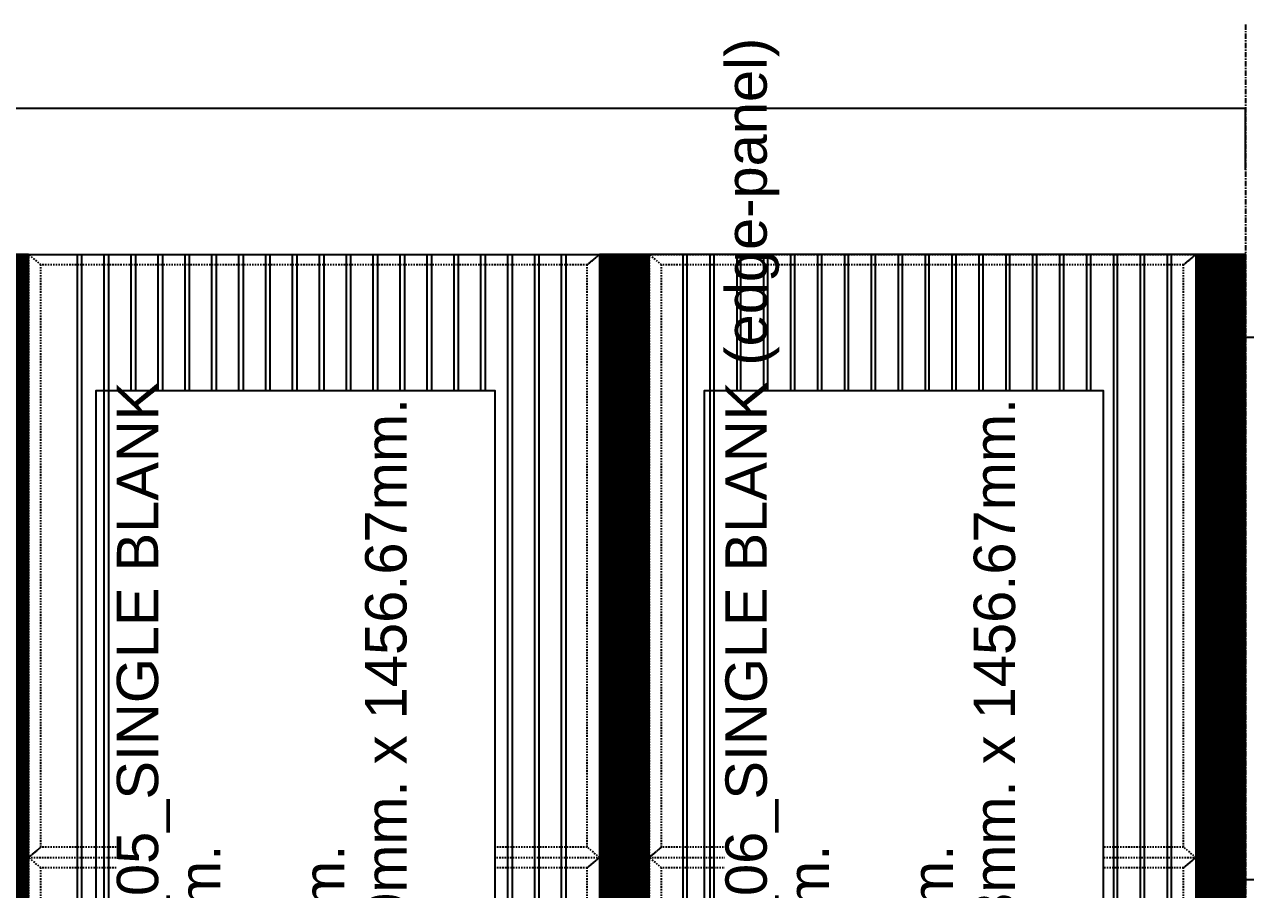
# Model space of a CAD drawing. Header units: millimetres. Extents: x 663313 to 1226001, y 1431724 to 1620898.
# Drawn here: x 902598 to 905549, y 1516121 to 1518211 of the extents above; entities that cross this region are included whole.
import ezdxf

# ---------------------------------------------------------------- set-up
doc = ezdxf.new("R2010")
doc.units = ezdxf.units.MM
doc.set_wipeout_variables(frame=1)
for name, pattern in [('CENTER', [50.8, 31.75, -6.35, 6.35, -6.35]), ('Grid Line', [22.225, 12.7, -3.175, 3.175, -3.175]), ('HIDDEN', [0.375, 0.25, -0.125]), ('TA_GL_000.70000', [1.925, 0.7, -0.175, 0.175, -0.175, 0.7]), ('TA_HL_001.00000', [6.5, 3.55, -2.95]), ('XKITLINE00', [0])]:
    doc.linetypes.add(name, pattern=pattern)
for name, color, linetype, plot in [('000 - 0_HIDE_OBJ_FRAMING_DEF_SUB', 7, 'Continuous', False), ('000_AREA_ASPG_AREA_HATCH_', 7, 'Continuous', False), ('000_AREA_ASPG_AREA_MAIN_COLOR_1', 7, 'Continuous', False)]:
    doc.layers.add(name, color=color, linetype=linetype, plot=plot)
for name, color, linetype in [('000 - 0_SYM_DWG_GRIDLINE_MAIN_COLOR_251', 7, 'Continuous'), ('000 - ESTIMATE_ASPG_MAIN_COLOR_6', 7, 'Continuous'), ('000 - ESTIMATE_ASPG_TEXT_COLOR_1', 7, 'Continuous'), ('000 - ESTIMATE_ASPG_WIPEOUT_', 7, 'Continuous'), ('000 - GRID', 7, 'CENTER'), ('010 - ASPG_EXTR_MAIN_COLOR_2', 7, 'Continuous'), ('010 - ASPG_EXTR_WIPEOUT_', 7, 'Continuous'), ('010 - ASPG_FRAMING_MAIN_COLOR_1', 7, 'Continuous'), ('010 - ASPG_FRAMING_SUB_COLOR_2', 7, 'Continuous'), ('DIM', 7, 'Continuous')]:
    doc.layers.add(name, color=color, linetype=linetype)
for name, color, linetype, lineweight in [('A-FLOR-E', 7, 'Continuous', 9), ('A-GENM', 7, 'Continuous', 9), ('Part', 7, 'Continuous', 0)]:
    doc.layers.add(name, color=color, linetype=linetype, lineweight=lineweight)
doc.styles.add('_Arial', font='arial.ttf')
doc.styles.add('Arial', font='arial.ttf')
doc.styles.add('TA', font='', dxfattribs={"height": 4.5})
doc.styles.get('TA').set_extended_font_data('Cordia New')
doc.dimstyles.new('Dim - 40 - Cen', dxfattribs={"dimscale": 0.04, "dimtxt": 3, "dimasz": 1, "dimexe": 0, "dimexo": 2.5, "dimgap": 1.5, "dimtad": 1, "dimdec": 0, "dimlfac": 1000, "dimzin": 1, "dimdsep": 46, "dimtxsty": 'Arial', "dimblk": 'CEN1', "dimcen": 0.09, "dimclrd": 7, "dimclre": 7, "dimclrt": 7, "dimadec": 0, "dimazin": 0, "dimtfac": 1, "dimtdec": 0, "dimtix": 1, "dimtofl": 0, "dimtmove": 2, "dimatfit": 3, "dimfxl": 1, "dimtfill": 1, "dimtfillclr": 256, "dimtolj": 1, "dimtzin": 0, "dimarcsym": 0})

# ---------------------------------------------------------------- blocks, each defined once
blk = doc.blocks.new('GM_Louver Grill Vertical Z1 - Z Profile-18225337-ENT 4 ELE-4 sheet')
at = {"layer": 'A-GENM', "color": 7}
blk.add_line((131839.2, 105680), (131839.2, 110050), dxfattribs=at)
blk = doc.blocks.new('4')
at = {"layer": 'DIM', "color": 7}
for p, q in [((133213.9, 105680), (133213.9, 110050)), ((134614.2, 110050), (134614.2, 105680)), ((134714.2, 110050), (134714.2, 105680)), ((136114.5, 105680), (136114.5, 110050)), ((133213.9, 110000), (134614.2, 110000)), ((136114.5, 110000), (134714.2, 110000))]:
    blk.add_line(p, q, dxfattribs=at)
for points in [[(133163.9, 110050), (134664.2, 110050), (134664.2, 105680), (133163.9, 105680)], [(136164.5, 110050), (134664.2, 110050), (134664.2, 105680), (136164.5, 105680)]]:
    blk.add_lwpolyline(points, close=True, dxfattribs=at)
at = {"layer": 'A-GENM', "color": 7}
for p in [(1425, 0), (1500, 0), (1575, 0), (1650, 0), (1725, 0), (1800, 0), (1875, 0), (1950, 0), (2025, 0), (2100, 0), (2175, 0), (2250, 0), (2325, 0), (2400, 0), (2475, 0), (2550, 0), (2625, 0), (2700, 0), (2925, 0), (3000, 0), (3075, 0), (3150, 0), (3225, 0), (3300, 0), (3375, 0), (3450, 0), (3525, 0), (3600, 0), (3675, 0), (3750, 0), (3825, 0), (3900, 0), (3975, 0), (4050, 0), (4125, 0), (4200, 0)]:
    blk.add_blockref('GM_Louver Grill Vertical Z1 - Z Profile-18225337-ENT 4 ELE-4 sheet', p, dxfattribs=at)
blk = doc.blocks.new('CEN1')
at = {"color": 7}
for p, q in [((1.5, 0), (-1.5, 0)), ((0, 1.5), (0, -1.5))]:
    blk.add_line(p, q, dxfattribs=at)
blk.add_circle((0, 0), 0.75, dxfattribs=at)
blk = doc.blocks.new('*D3598')
at = {"layer": '000 - 0_HIDE_OBJ_FRAMING_DEF_SUB', "color": 7, "lineweight": -2, "transparency": 16777216}
for p, q in [((1595, 110281.8), (1595, 110403.7)), ((1595, 110403.7), (4595, 110403.7)), ((4595, 110254.2), (4595, 110403.7))]:
    blk.add_line(p, q, dxfattribs=at)
at = {"layer": 'Defpoints', "color": 7, "transparency": 16777216}
for p in [(4595, 110403.7), (1595, 110281.7), (4595, 110254.1)]:
    blk.add_point(p, dxfattribs=at)
at = {"layer": '000 - 0_HIDE_OBJ_FRAMING_DEF_SUB', "color": 7, "lineweight": -2, "transparency": 16777216, "xscale": 0.04, "yscale": 0.04, "zscale": 0.04, "rotation": 180}
blk.add_blockref('CEN1', (1595, 110403.7), dxfattribs=at)
at = {"layer": '000 - 0_HIDE_OBJ_FRAMING_DEF_SUB', "color": 7, "lineweight": -2, "transparency": 16777216, "xscale": 0.04, "yscale": 0.04, "zscale": 0.04}
blk.add_blockref('CEN1', (4595, 110403.7), dxfattribs=at)
at = {"layer": '000 - 0_HIDE_OBJ_FRAMING_DEF_SUB', "color": 7, "transparency": 16777216, "insert": (3095, 110403.8), "char_height": 0.12, "attachment_point": 5, "style": 'Arial', "bg_fill": 3, "box_fill_scale": 1.1, "bg_fill_color": 256, "bg_fill_true_color": 13158600, "bg_fill_transparency": 0}
blk.add_mtext('\\A1;3000000', dxfattribs=at)
blk = doc.blocks.new('*U4820')
at = {"layer": '000 - 0_SYM_DWG_GRIDLINE_MAIN_COLOR_251', "color": 7, "linetype": 'ByBlock', "ltscale": 5}
blk.add_line((155.4, 0), (-509, 0), dxfattribs=at)
at = {"color": 7, "style": 'TA', "flags": 1}
blk.add_attdef('LOCATION', (6, -6), '', height=4.5, rotation=270, dxfattribs=at)
blk = doc.blocks.new('W-1-PP18-ST_ENT4_REV00_20260531-234008_ELEVATION_4_DIMS')
at = {"layer": '000 - GRID', "color": 7, "linetype": 'TA_GL_000.70000', "xscale": 50.00000000000043, "yscale": 50.00000000000043, "zscale": 50.00000000000043, "rotation": 180}
for p in [(0, 109850), (0, 108540)]:
    blk.add_blockref('*U4820', p, dxfattribs=at)
blk = doc.blocks.new('*U4746')
at = {"color": 7}
blk.add_wipeout([(50, 0), (1450, 0), (1450, 4370), (50, 4370)], dxfattribs=at).dxf.layer = '010 - ASPG_EXTR_WIPEOUT_'
at = {"layer": '010 - ASPG_EXTR_MAIN_COLOR_2', "color": 7}
for points in [[(141.5, 0), (151.7, 0), (151.7, 4370), (141.5, 4370)], [(206.5, 0), (216.7, 0), (216.7, 4370), (206.5, 4370)], [(271.5, 0), (281.7, 0), (281.7, 4370), (271.5, 4370)], [(336.5, 0), (346.7, 0), (346.7, 4370), (336.5, 4370)], [(401.5, 0), (411.7, 0), (411.7, 4370), (401.5, 4370)], [(466.5, 0), (476.7, 0), (476.7, 4370), (466.5, 4370)], [(531.5, 0), (541.7, 0), (541.7, 4370), (531.5, 4370)], [(596.5, 0), (606.7, 0), (606.7, 4370), (596.5, 4370)], [(661.5, 0), (671.7, 0), (671.7, 4370), (661.5, 4370)], [(726.5, 0), (736.7, 0), (736.7, 4370), (726.5, 4370)], [(791.5, 0), (801.7, 0), (801.7, 4370), (791.5, 4370)], [(856.5, 0), (866.7, 0), (866.7, 4370), (856.5, 4370)], [(921.5, 0), (931.7, 0), (931.7, 4370), (921.5, 4370)], [(986.5, 0), (996.7, 0), (996.7, 4370), (986.5, 4370)], [(1051.5, 0), (1061.7, 0), (1061.7, 4370), (1051.5, 4370)], [(1116.5, 0), (1126.7, 0), (1126.7, 4370), (1116.5, 4370)], [(1181.5, 0), (1191.7, 0), (1191.7, 4370), (1181.5, 4370)], [(1246.5, 0), (1256.7, 0), (1256.7, 4370), (1246.5, 4370)], [(1311.5, 0), (1321.7, 0), (1321.7, 4370), (1311.5, 4370)]]:
    blk.add_lwpolyline(points, close=True, dxfattribs=at)
at = {"layer": '010 - ASPG_FRAMING_SUB_COLOR_2', "color": 7}
blk.add_lwpolyline([(50, 0), (1450, 0), (1450, 4370), (50, 4370)], close=True, dxfattribs=at)
at = {"color": 7}
for points in [[(-50, 0), (50, 0), (50, 4370), (-50, 4370)], [(1450, 0), (1550, 0), (1550, 4370), (1450, 4370)]]:
    blk.add_wipeout(points, dxfattribs=at).dxf.layer = '010 - ASPG_EXTR_WIPEOUT_'
at = {"layer": '010 - ASPG_FRAMING_MAIN_COLOR_1', "color": 7}
for points in [[(-50, 0), (-40, 0), (-40, 4370), (-50, 4370)], [(40, 0), (50, 0), (50, 4370), (40, 4370)], [(1450, 0), (1460, 0), (1460, 4370), (1450, 4370)], [(1540, 0), (1550, 0), (1550, 4370), (1540, 4370)]]:
    blk.add_lwpolyline(points, close=True, dxfattribs=at)
at = {"layer": '010 - ASPG_FRAMING_SUB_COLOR_2', "color": 7}
for points in [[(-50, 0), (50, 0), (50, 4370), (-50, 4370)], [(1450, 0), (1550, 0), (1550, 4370), (1450, 4370)]]:
    blk.add_lwpolyline(points, close=True, dxfattribs=at)
blk = doc.blocks.new('*U4745')
at = {"color": 7}
blk.add_wipeout([(50, 0), (1391, 0), (1391, 4370), (50, 4370)], dxfattribs=at).dxf.layer = '010 - ASPG_EXTR_WIPEOUT_'
at = {"layer": '010 - ASPG_EXTR_MAIN_COLOR_2', "color": 7}
for points in [[(141.5, 0), (151.7, 0), (151.7, 4370), (141.5, 4370)], [(206.5, 0), (216.7, 0), (216.7, 4370), (206.5, 4370)], [(271.5, 0), (281.7, 0), (281.7, 4370), (271.5, 4370)], [(336.5, 0), (346.7, 0), (346.7, 4370), (336.5, 4370)], [(401.5, 0), (411.7, 0), (411.7, 4370), (401.5, 4370)], [(466.5, 0), (476.7, 0), (476.7, 4370), (466.5, 4370)], [(531.5, 0), (541.7, 0), (541.7, 4370), (531.5, 4370)], [(596.5, 0), (606.7, 0), (606.7, 4370), (596.5, 4370)], [(661.5, 0), (671.7, 0), (671.7, 4370), (661.5, 4370)], [(726.5, 0), (736.7, 0), (736.7, 4370), (726.5, 4370)], [(791.5, 0), (801.7, 0), (801.7, 4370), (791.5, 4370)], [(856.5, 0), (866.7, 0), (866.7, 4370), (856.5, 4370)], [(921.5, 0), (931.7, 0), (931.7, 4370), (921.5, 4370)], [(986.5, 0), (996.7, 0), (996.7, 4370), (986.5, 4370)], [(1051.5, 0), (1061.7, 0), (1061.7, 4370), (1051.5, 4370)], [(1116.5, 0), (1126.7, 0), (1126.7, 4370), (1116.5, 4370)], [(1181.5, 0), (1191.7, 0), (1191.7, 4370), (1181.5, 4370)], [(1246.5, 0), (1256.7, 0), (1256.7, 4370), (1246.5, 4370)], [(1311.5, 0), (1321.7, 0), (1321.7, 4370), (1311.5, 4370)]]:
    blk.add_lwpolyline(points, close=True, dxfattribs=at)
at = {"layer": '010 - ASPG_FRAMING_SUB_COLOR_2', "color": 7}
blk.add_lwpolyline([(50, 0), (1391, 0), (1391, 4370), (50, 4370)], close=True, dxfattribs=at)
at = {"color": 7}
for points in [[(-50, 0), (50, 0), (50, 4370), (-50, 4370)], [(1391, 0), (1491, 0), (1491, 4370), (1391, 4370)]]:
    blk.add_wipeout(points, dxfattribs=at).dxf.layer = '010 - ASPG_EXTR_WIPEOUT_'
at = {"layer": '010 - ASPG_FRAMING_MAIN_COLOR_1', "color": 7}
for points in [[(-50, 0), (-40, 0), (-40, 4370), (-50, 4370)], [(40, 0), (50, 0), (50, 4370), (40, 4370)], [(1391, 0), (1401, 0), (1401, 4370), (1391, 4370)], [(1481, 0), (1491, 0), (1491, 4370), (1481, 4370)]]:
    blk.add_lwpolyline(points, close=True, dxfattribs=at)
at = {"layer": '010 - ASPG_FRAMING_SUB_COLOR_2', "color": 7}
for points in [[(-50, 0), (50, 0), (50, 4370), (-50, 4370)], [(1391, 0), (1491, 0), (1491, 4370), (1391, 4370)]]:
    blk.add_lwpolyline(points, close=True, dxfattribs=at)
blk = doc.blocks.new('*U4792')
at = {"layer": '010 - ASPG_FRAMING_MAIN_COLOR_1', "color": 7, "linetype": 'ByBlock'}
for points in [[(0, 0), (0, 1380), (25, 1350), (25, 30), (0, 0)], [(1456.7, 1380), (0, 1380), (25, 1350), (1431.7, 1350)], [(1456.7, 0), (1456.7, 1380), (1431.7, 1350), (1431.7, 30), (1456.7, 0)], [(25, 30), (1431.7, 30), (1456.7, 0), (0, 0), (25, 30)]]:
    blk.add_lwpolyline(points, close=True, dxfattribs=at)
blk = doc.blocks.new('*U4800')
at = {"layer": '010 - ASPG_FRAMING_MAIN_COLOR_1', "color": 7, "linetype": 'ByBlock'}
for points in [[(0, 0), (0, 1321), (25, 1291), (25, 30), (0, 0)], [(1456.7, 1321), (0, 1321), (25, 1291), (1431.7, 1291)], [(1456.7, 0), (1456.7, 1321), (1431.7, 1291), (1431.7, 30), (1456.7, 0)], [(25, 30), (1431.7, 30), (1456.7, 0), (0, 0), (25, 30)]]:
    blk.add_lwpolyline(points, close=True, dxfattribs=at)
blk = doc.blocks.new('A$Cd3cf6656')
at = {"color": 7}
blk.add_wipeout([(-964.7, -457.4), (1855.6, -457.4), (1855.6, 457.4), (-964.7, 457.4)], dxfattribs=at).dxf.layer = '000 - ESTIMATE_ASPG_WIPEOUT_'
at = {"layer": '000 - ESTIMATE_ASPG_MAIN_COLOR_6', "color": 7}
blk.add_lwpolyline([(-964.7, -457.4), (1855.6, -457.4), (1855.6, 507.4), (-964.7, 507.4)], close=True, dxfattribs=at)
at = {"layer": '000 - ESTIMATE_ASPG_TEXT_COLOR_1', "color": 7, "style": '_Arial'}
for s, p in [('LV TYPE', (-914.7, 356.5)), (':', (45, 356.5)), ('LV SINGLE-H', (-914.7, 206.5)), (':', (45, 206.5)), ('LV DOUBLE-H', (-914.7, 56.5)), (':', (45, 56.5)), ('VV_TRIM', (-914.7, -93.5)), (':', (45, -93.5)), ('F W x H x set', (-914.7, -243.5)), (':', (45, -243.5))]:
    blk.add_text(s, height=100, dxfattribs=at).set_placement(p)
for tag, p in [('LV_TYPE_VAL', (138.1, 356.5)), ('LV_SIN-H_VAL', (138.1, 206.5)), ('LV_DOU-H_VAL', (138.1, 56.5)), ('V-TRIM_VAL', (138.1, -93.5)), ('FRAME_VAL', (138.1, -243.5)), ('FRAME_SET', (138.1, -393.5))]:
    blk.add_attdef(tag, p, '', height=100, dxfattribs=at)
blk = doc.blocks.new('*U5419')
at = {"layer": '000_AREA_ASPG_AREA_HATCH_', "transparency": 33554539}
h = blk.add_hatch(dxfattribs=at)
h.set_pattern_fill('ANSI31')
h.set_pattern_definition([(45, (-24.4354, 4344.1105), (-2.245064, 2.245064), [])])
h.paths.add_polyline_path([(-60, 0), (60, 0), (60, 4370), (-60, 4370)])
at = {"layer": '000_AREA_ASPG_AREA_MAIN_COLOR_1', "color": 7}
blk.add_lwpolyline([(-60, 0), (60, 0), (60, 4370), (-60, 4370)], close=True, dxfattribs=at)
blk = doc.blocks.new('W-1-PP18-ST_ENT4_REV00_20260531-231113_ELEVATION_4_ST')
at = {"layer": '000 - 0_HIDE_OBJ_FRAMING_DEF_SUB', "color": 7, "linetype": 'Grid Line'}
blk.add_line((4595, 110605.5718), (4595, 102240), dxfattribs=at)
at = {"layer": 'A-FLOR-E', "color": 7, "linetype": 'HIDDEN', "ltscale": 20}
for points in [[(1720.0055, 102240), (1720, 109849.9999), (1470, 109849.9999), (1470.0055, 102240)], [(4594.998, 109849.9999), (4470.0035, 109849.9999), (4470.0035, 102240)], [(4720.0035, 105680), (4720.0035, 109849.9999), (4594.998, 109849.9999)]]:
    blk.add_lwpolyline(points, dxfattribs=at)
at = {"layer": 'Part', "color": 7, "linetype": 'XKITLINE00', "lineweight": 0}
for p, q in [((4470.0035, 109849.9999), (1720.0035, 109849.9999)), ((4470.0035, 109249.9999), (1720.0035, 109249.9999)), ((1720.0035, 108540), (4470.0035, 108540))]:
    blk.add_line(p, q, dxfattribs=at)
at = {"color": 7}
blk.add_blockref('4', (-131569.4634, 0), dxfattribs=at)
at = {"layer": '000 - 0_HIDE_OBJ_FRAMING_DEF_SUB', "color": 7}
dim = blk.add_linear_dim(base=(4595, 110403.6556), p1=(1595, 110281.6517), p2=(4595, 110254.0627), dimstyle='Dim - 40 - Cen', override={"dimclrd": 7, "dimclre": 7, "dimclrt": 7}, dxfattribs=at)
dim.commit()
dim.dimension.update_dxf_attribs({"geometry": '*D3598', "text_midpoint": (3095, 110403.7769)})

msp = doc.modelspace()

# ---------------------------------------------------------------- block references
at = {"layer": 'DIM', "color": 7}
msp.add_blockref('W-1-PP18-ST_ENT4_REV00_20260531-231113_ELEVATION_4_ST', (900953.6784, 1407605.0011), dxfattribs=at)

# ---------------------------------------------------------------- next in the draw order: block references
msp.add_blockref('W-1-PP18-ST_ENT4_REV00_20260531-234008_ELEVATION_4_DIMS', (900953.6784, 1407605.0011), dxfattribs=at)

# ---------------------------------------------------------------- next in the draw order: block references
at = {"color": 7, "xscale": -1}
msp.add_blockref('*U4746', (904047.6784, 1513285.0011), dxfattribs=at)

# ---------------------------------------------------------------- next in the draw order: block references
at = {"color": 7}
for name, p in [('*U5419', (902547.6784, 1513285.0011)), ('*U4745', (904047.6784, 1513285.0011))]:
    msp.add_blockref(name, p, dxfattribs=at)

# ---------------------------------------------------------------- next in the draw order: block references
at = {"color": 7, "linetype": 'TA_HL_001.00000', "yscale": -1, "rotation": 90}
for name, p in [('*U4792', (902607.6784, 1516198.3345)), ('*U4800', (904107.6784, 1516198.3345)), ('*U4792', (902607.6784, 1514741.6678)), ('*U4800', (904107.6784, 1514741.6678))]:
    msp.add_blockref(name, p, dxfattribs=at)
at = {"color": 7}
for p in [(904047.6784, 1513285.0011), (905488.6784, 1513285.0011)]:
    msp.add_blockref('*U5419', p, dxfattribs=at)

# ---------------------------------------------------------------- next in the draw order: block references
at = {"color": 7, "rotation": 90}
for p, values in [((904748.194, 1515470.0011), {'LV_TYPE_VAL': 'E4_PL_06_SINGLE BLANK (edge-panel)', 'LV_SIN-H_VAL': '4370 mm. ', 'LV_DOU-H_VAL': '-', 'V-TRIM_VAL': '4370 mm.', 'FRAME_VAL': '1321.03mm. x 1456.67mm.', 'FRAME_SET': '3 set'}), ((903277.6784, 1515470.0011), {'LV_TYPE_VAL': 'E4_PL_05_SINGLE BLANK', 'LV_SIN-H_VAL': '4370 mm. ', 'LV_DOU-H_VAL': '-', 'V-TRIM_VAL': '4370 mm.', 'FRAME_VAL': '1380.00mm. x 1456.67mm.', 'FRAME_SET': '3 set'})]:
    msp.add_blockref('A$Cd3cf6656', p, dxfattribs=at).add_auto_attribs(values)

doc.saveas('drawing.dxf')
